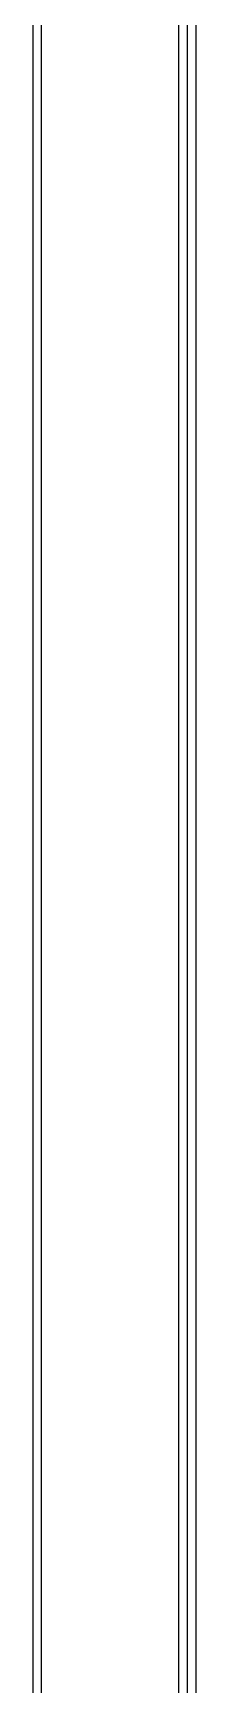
# Model space of a CAD drawing. Header units: millimetres. Extents: x 19868 to 801382, y -4805 to 85279.
# Drawn here: x 365298 to 365488, y 39237 to 41166 of the extents above; entities that cross this region are included whole.
import ezdxf

# ---------------------------------------------------------------- set-up
doc = ezdxf.new("R2010")
doc.units = ezdxf.units.MM
doc.header["$LTSCALE"] = 250
doc.layers.add('8입면선', color=8, linetype='Continuous')
doc.layers.add('A-WALL-D', color=7, linetype='Continuous')

# ---------------------------------------------------------------- blocks, each defined once
blk = doc.blocks.new('*U118')
at = {"layer": '8입면선', "color": 8}
for p, q in [((3316397.6, 472011.4), (3316397.6, 480191.4)), ((3316577.6, 472011.4), (3316577.6, 480191.4))]:
    blk.add_line(p, q, dxfattribs=at)
at = {"layer": 'A-WALL-D'}
for p, q in [((3316407.6, 472021.4), (3316407.6, 480191.4)), ((3316567.6, 472021.4), (3316567.6, 480191.4)), ((3316587.6, 480191.4), (3316587.6, 472011.4))]:
    blk.add_line(p, q, dxfattribs=at)

msp = doc.modelspace()

# ---------------------------------------------------------------- block references
at = {"layer": 'A-WALL-D'}
msp.add_blockref('*U118', (-2951099.4, -436982.5), dxfattribs=at)

doc.saveas('drawing.dxf')
